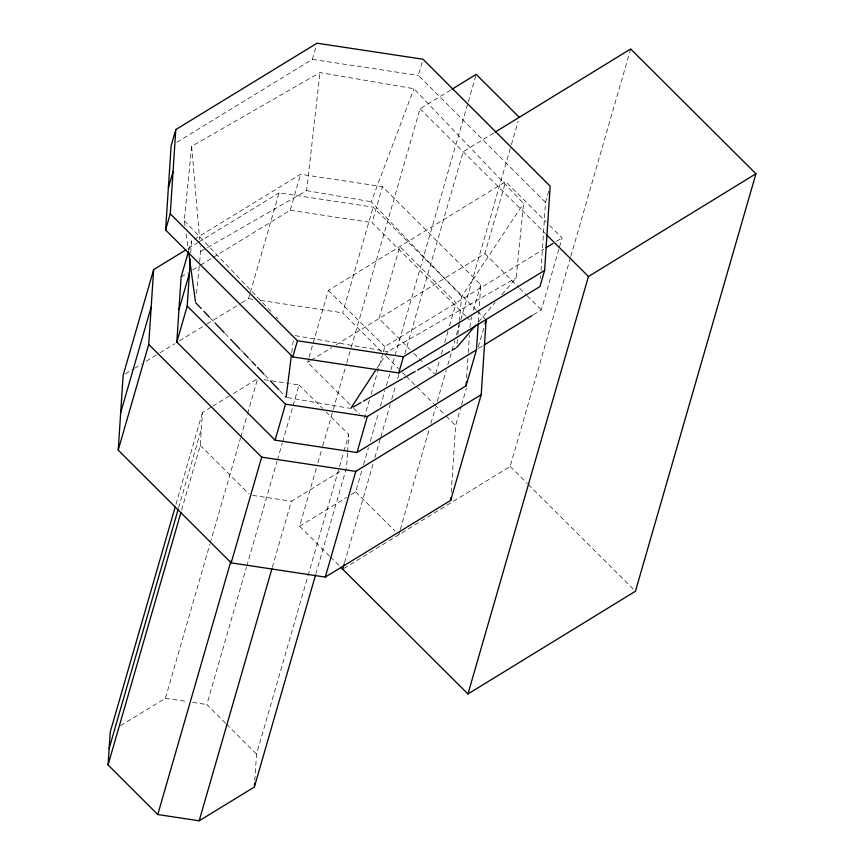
<?xml version="1.0" encoding="UTF-8"?>
<svg xmlns="http://www.w3.org/2000/svg" width="864" height="864" viewBox="0 0 864 864"><rect width="100%" height="100%" fill="white"/><g stroke="black" fill="none" stroke-linecap="round" stroke-linejoin="round"><path stroke-width="0.65" stroke-dasharray="4.32 3.24" d="M190.728 252.72L191.506 241.013L300.618 174.269L382.482 186.646L480.762 284.742L479.185 308.642M181.624 510.062L200.297 445.37L202.468 412.463L211.658 406.836M254.783 780.462L256.522 754.142L307.681 576.893M347.544 453.006L346.583 467.489L315.965 573.577M347.63 451.699L348.754 434.581L326.246 412.117M451.224 492.361L455.609 425.585L461.192 406.242M466.614 377.838L467.921 357.923M468.266 352.609L469.411 335.351M469.93 327.38L471.485 316.883M478.31 321.926L479.099 309.971M540.486 278.554L540.67 275.875M541.015 270.529L545.508 202.36L548.737 191.16M185.004 225.968L184.27 220.687L191.657 146.297L319.993 72.554L413.932 88.733L523.562 203.461L516.175 277.852L501.304 295.294M196.517 293.458L199.508 263.293M199.638 261.986L200.675 251.489L200.221 246.164M457.045 343.667L457.445 339.736M457.963 334.487L459.13 322.682M459.259 321.376L461.732 296.46L523.562 203.461M207.587 247.525L306.634 190.62L319.993 72.554M291.751 352.544L293.414 339.358M188.903 250.009L191.506 241.013M175.954 504.317L202.468 412.463M178.6 507.838L201.377 428.922M176.872 142.247L312.358 59.378L316.31 45.684M241.661 302.821L248.562 298.598L250.052 293.447M250.42 292.162L279.072 192.888L373.172 207.112L476.636 310.392M213.278 257.332L290.228 210.265L300.618 174.269M120.571 725.695L165.413 698.263L209.855 544.309M210.222 543.013L240.473 438.221M240.84 436.925L247.19 414.936M247.568 413.64L257.645 378.713L232.351 394.178M225.569 723.244L206.82 704.527L246.402 567.389M246.769 566.093L277.02 461.3M277.398 460.004L282.247 443.189M282.625 441.893L299.052 384.966L289.991 383.605M349.942 404.557L307.573 362.362L308.686 358.506M309.064 357.221L328.352 290.369L505.656 181.613L546.134 221.94M381.575 351.68L342.662 312.833L373.172 207.112M272.354 567.227L291.406 501.239L340.837 471.01M465.599 315.976L372.092 222.642L382.482 186.646M545.508 202.36L418.316 75.395L422.269 61.711M329.562 556.114L299.581 526.252L316.418 467.91M317.92 462.726L322.412 447.174M322.78 445.878L346.356 364.198M346.734 362.902L350.849 348.646M351.227 347.35L420.077 108.799L450.997 89.834M308.048 575.597L343.526 452.693M343.894 451.397L348.754 434.581M364.057 418.619L369.619 399.341M371.11 394.189L382.979 353.052M383.357 351.767L384.836 346.626L543.834 249.102M351.108 494.651L355.698 491.843L362.059 469.8M363.55 464.616L368.42 447.757M370.289 441.277L378.518 412.754M380.387 406.274L384.88 390.712M386.381 385.528L390.496 371.272M390.863 369.976L467.953 102.902M468.331 101.606L476.183 74.38M344.552 562.702L373.367 462.877M374.857 457.693L380.473 438.242M380.851 436.946L390.204 404.536M391.705 399.352L395.82 385.085M397.688 378.605L398.812 374.717M404.795 353.97L463.169 151.729L494.089 132.764M435.78 373.572L439.862 359.435M441.342 354.283L443.2 347.857M444.679 342.716L448.027 331.15M449.507 326.009L456.181 302.864L399.784 246.564L379.004 318.557L410.022 349.52M398.79 534.773L399.913 530.874M400.291 529.578L429.473 428.458M430.974 423.274L435.467 407.711M437.335 401.231L446.31 370.116M447.811 364.932L454.918 340.297M456.419 335.113L459.41 324.745M460.912 319.561L511.056 145.832M511.423 144.536L518.162 121.198M336.172 344.822L484.877 253.606L505.656 181.613M473.332 310.457L480.762 284.742M461.57 404.957L466.409 388.195M478.31 346.939L483.894 327.607M533.358 314.777L541.361 309.874L559.17 248.162M559.537 246.877L562.14 237.881L549.904 225.688M343.829 568.48L510.17 466.452L570.424 257.72M570.791 256.424L630.666 48.989M461.732 296.46L371.218 201.744L413.932 88.733M376.92 368.323L387.839 351.583L516.175 277.852M478.537 321.959L495.169 302.476M307.573 362.362L309.863 360.958M311.008 360.256L331.603 347.63M556.416 241.38L562.14 237.881M478.451 348.462L483.019 345.654M299.581 526.252L346.529 497.459M188.168 248.486L197.381 242.86M198.526 242.158L279.072 192.888M181.116 277.009L188.006 272.797M192.596 269.978L199.487 265.766M200.642 265.064L212.123 258.034M125.442 373.907L133.499 368.982M134.644 368.28L141.545 364.057M146.156 361.238L158.803 353.495M159.959 352.793L174.917 343.645M179.518 340.826L205.988 324.648M207.133 323.935L240.505 303.534M212.814 406.134L231.206 394.88M200.675 251.489L206.442 248.184M312.358 59.378L418.316 75.395M290.228 210.265L372.092 222.642M248.562 298.598L253.865 299.408M260.485 300.402L342.662 312.833M264.114 379.685L288.706 383.4M252.59 495.374L291.406 501.239M165.413 698.263L187.412 701.59M192.586 702.378L206.82 704.527M306.634 190.62L371.218 201.744M295.229 335.632L387.839 351.583M287.431 397.58L349.391 408.251M420.077 108.799L545.411 233.647M484.877 253.606L518.767 287.366M519.707 288.306L526.295 294.862M527.245 295.801L541.361 309.874M510.17 466.452L527.386 483.592M528.336 484.553L633.528 589.324M328.352 290.369L384.836 346.626M353.7 408.305L359.348 413.932M355.698 491.843L395.042 531.036M330.502 557.053L339.865 566.384M477.587 311.342L485.179 318.924M466.549 316.926L470.362 320.738M413.78 353.279L424.127 363.593M427.885 367.351L434.462 373.918M386.316 356.411L398.66 368.734M402.462 372.524L405.302 375.365M406.253 376.315L433.782 403.79M434.732 404.741L445.176 415.163M446.126 416.113L455.609 425.585M299.052 384.966L322.499 408.37M200.297 445.37L249.059 494.046M226.508 724.183L256.522 754.142M184.27 220.687L271.609 312.077M276.253 316.937L278.111 318.881M210.384 318.103L214.078 321.97M225.158 333.569L229.781 338.396M240.862 349.996L242.708 351.929M249.178 358.7L251.024 360.634M264.87 375.127L269.492 379.955M279.655 390.593L286.114 397.354M186.106 233.906L188.298 249.772M191.657 146.297L199.649 239.512"/><path stroke-width="1.3" d="M486.13 319.874L481.205 394.654L450.695 500.375L325.274 577.087L231.174 562.864L118.217 450.112L123.142 375.322L153.652 269.6L185.868 249.901M315.598 574.873L254.351 787.05L199.163 820.8L157.766 814.536L108.065 764.932L110.225 732.024L175.208 506.909M118.217 450.112L148.727 344.39L153.652 269.6M165.596 229.964L171.137 145.757L175.802 129.578L317.034 43.2L422.982 59.216L550.174 186.181L544.633 270.389L539.957 286.567L398.736 372.946L292.777 356.929L165.596 229.964L170.262 213.797L175.802 129.578M478.224 323.255L476.474 349.812L466.085 385.808L356.972 452.542L275.108 440.165L176.828 342.079L181.116 277.009L188.536 251.294M176.828 342.079L187.218 306.072L190.307 259.232M254.437 785.732L254.61 783.097M450.695 500.375L450.868 497.707M466.085 385.808L466.344 381.823M286.114 397.354L291.416 355.18M168.361 187.866L173.027 171.688M120.679 412.711L151.189 307.001M178.967 309.539L189.367 273.542M109.145 748.472L178.232 509.134M108.065 764.932L180.878 512.644M157.766 814.536L230.958 560.963M231.174 562.864L261.684 457.142L148.727 344.39M292.777 356.929L297.454 340.751L170.262 213.797M275.108 440.165L285.498 404.168L187.218 306.072M199.163 820.8L271.987 568.523M356.972 452.542L367.362 416.545L476.474 349.812M325.274 577.087L355.784 471.377L481.205 394.654M398.736 372.946L403.402 356.778L544.633 270.389M342.684 569.182L344.174 563.998M485.006 323.741L485.752 321.16M340.805 567.313L467.953 693.965L588.449 276.512L755.935 173.772L630.666 48.989L495.234 132.062M755.935 173.772L635.45 591.235L467.953 693.965M350.708 408.478L376.196 369.436M456.656 347.609L475.913 325.037M452.142 89.132L476.183 74.38L519.286 117.31M546.124 247.698L552.992 243.486M484.164 344.952L532.213 315.479M353.009 407.16L361.066 402.527M363.377 401.198L402.527 378.702M403.682 378.043L415.195 371.423M417.506 370.105L449.744 351.572M452.056 350.255L455.512 348.268M297.454 340.751L403.402 356.778M285.498 404.168L367.362 416.545M261.684 457.142L355.784 471.377M546.372 234.598L588.449 276.512M195.599 302.638L201.15 308.437M203.915 311.342L209.455 317.142M214.996 322.942L224.23 332.608M230.699 339.368L239.933 349.034M243.626 352.901L248.249 357.728M251.942 361.595L255.636 365.461M257.483 367.394L263.952 374.166M270.41 380.927L278.726 389.621M188.654 252.407L195.415 301.32"/></g></svg>
